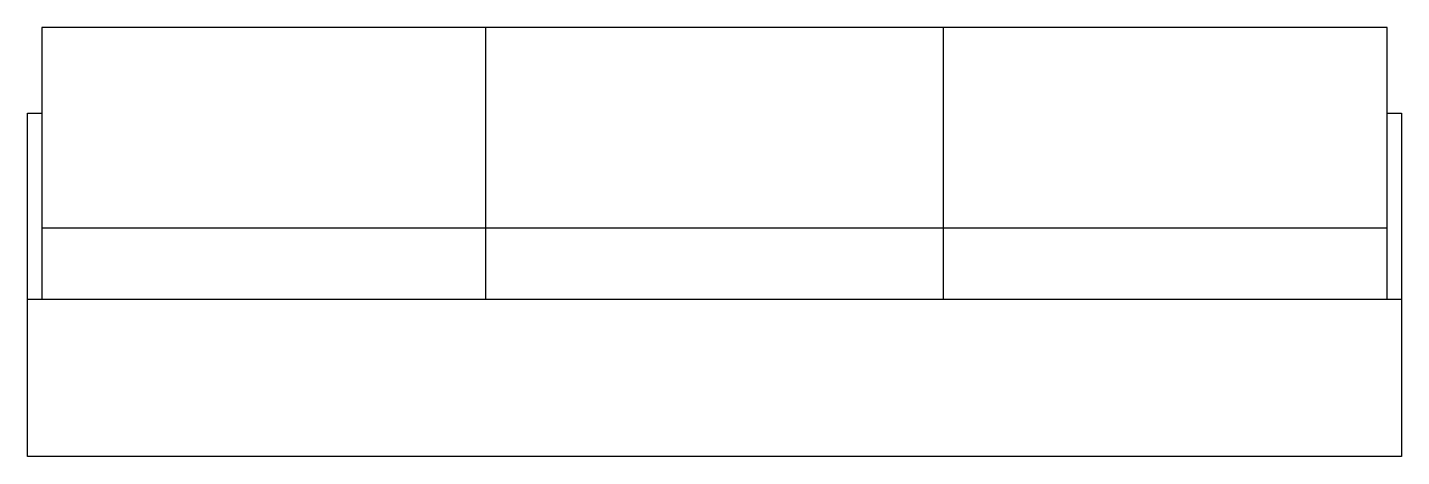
# Model space of a CAD drawing. Extents: x 0 to 2.44, y 0 to 0.76.
import ezdxf

# ---------------------------------------------------------------- set-up
doc = ezdxf.new("R2010")
doc.units = 0
doc.header["$LTSCALE"] = 2
doc.layers.get('0').update_dxf_attribs({"linetype": 'CONTINUOUS'})

msp = doc.modelspace()

# ---------------------------------------------------------------- linework, layer by layer
at = {"color": 0, "linetype": 'BYBLOCK'}
for p, q in [((2.413, 0.7621), (0.0255, 0.7621)), ((0.0255, 0.7621), (0.0255, 0.2794)), ((0.8128, 0.7621), (0.8128, 0.2794)), ((1.6256, 0.2794), (1.6256, 0.7621)), ((2.413, 0.2794), (2.413, 0.7621)), ((0, 0), (0, 0.6096)), ((0, 0.6096), (0.0255, 0.6096)), ((2.413, 0.6096), (2.4384, 0.6096)), ((2.4384, 0.6096), (2.4384, 0)), ((0.0255, 0.4064), (2.413, 0.4064)), ((0, 0.2794), (2.4384, 0.2794)), ((2.4384, 0), (0, 0))]:
    msp.add_line(p, q, dxfattribs=at)

doc.saveas('drawing.dxf')
